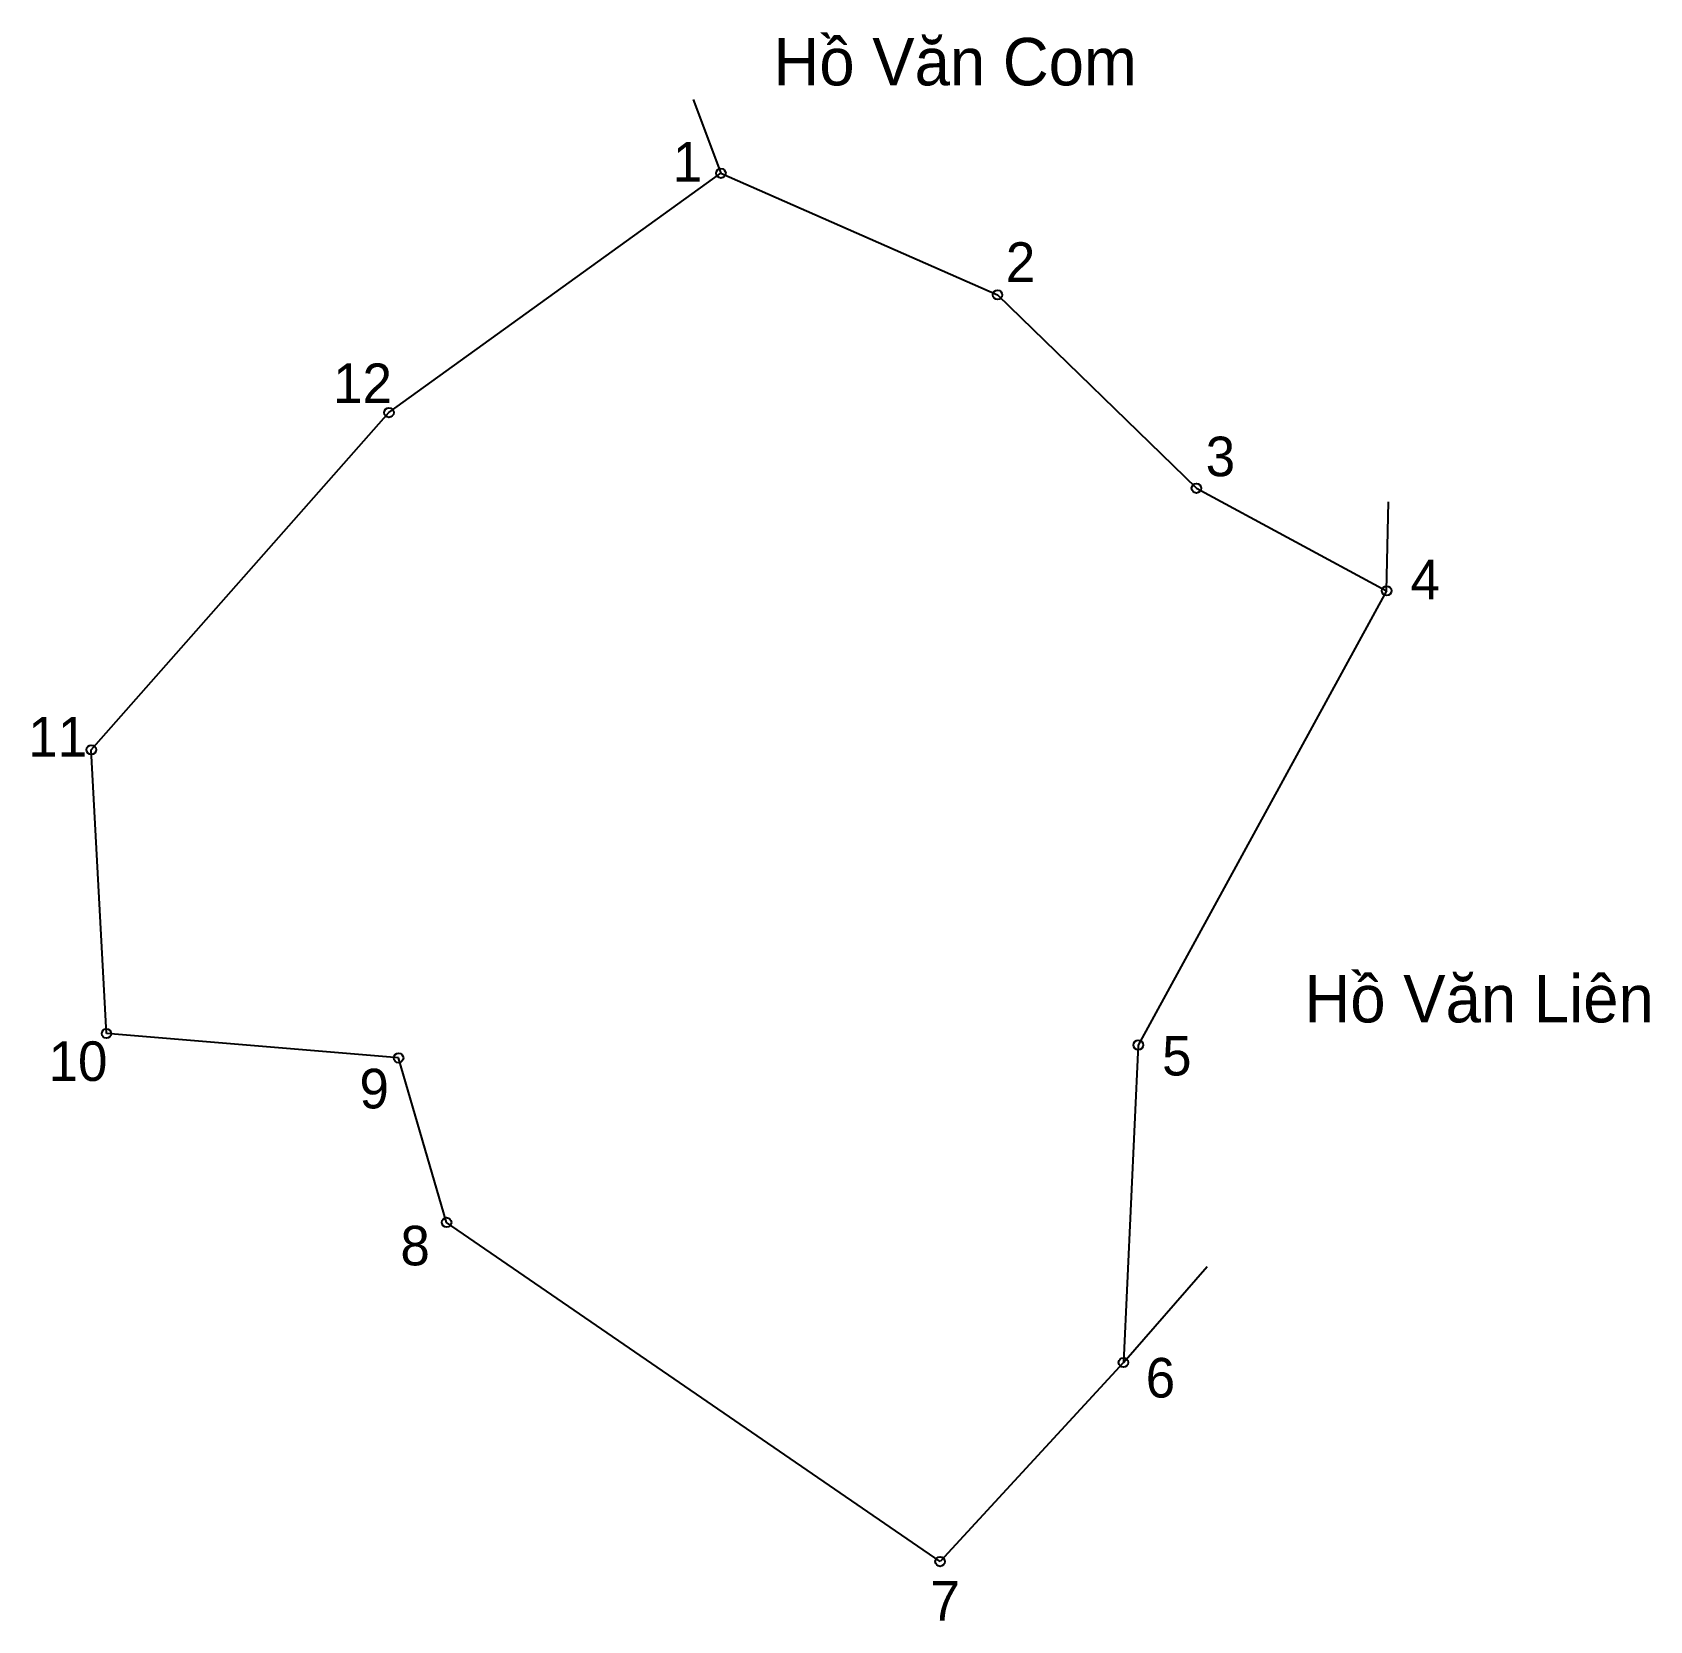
# Model space of a CAD drawing. Extents: x 549006 to 549187, y 1825341 to 1825519.
import ezdxf

# ---------------------------------------------------------------- set-up
doc = ezdxf.new("R2010")
doc.units = 0
for name, color, linetype in [('CanhThua', 7, 'Continuous'), ('MocDinhThua', 7, 'Continuous'), ('RauThua', 7, 'Continuous'), ('SoHieuDinhThua', 7, 'Continuous'), ('TenChuLanCan', 7, 'Continuous')]:
    doc.layers.add(name, color=color, linetype=linetype)

msp = doc.modelspace()

# ---------------------------------------------------------------- linework, layer by layer
at = {"layer": 'CanhThua'}
for p, q in [((549045.64, 1825476.16), (549082.79, 1825502.94)), ((549082.79, 1825502.94), (549113.75, 1825489.33)), ((549113.75, 1825489.33), (549136, 1825467.69)), ((549012.33, 1825438.43), (549045.64, 1825476.16)), ((549136, 1825467.69), (549157.29, 1825456.22)), ((549157.29, 1825456.22), (549129.5, 1825405.39)), ((549014.02, 1825406.67), (549012.33, 1825438.43)), ((549046.72, 1825403.94), (549014.02, 1825406.67)), ((549129.5, 1825405.39), (549127.83, 1825369.86)), ((549052.09, 1825385.54), (549046.72, 1825403.94)), ((549107.31, 1825347.58), (549052.09, 1825385.54)), ((549127.83, 1825369.86), (549107.31, 1825347.58))]:
    msp.add_line(p, q, dxfattribs=at)
at = {"layer": 'MocDinhThua'}
for centre in [(549082.79, 1825502.94), (549113.75, 1825489.33), (549045.64, 1825476.16), (549136, 1825467.69), (549157.29, 1825456.22), (549012.33, 1825438.43), (549014.02, 1825406.67), (549129.5, 1825405.39), (549046.72, 1825403.94), (549052.09, 1825385.54), (549127.83, 1825369.86), (549107.31, 1825347.58)]:
    msp.add_circle(centre, 0.531, dxfattribs=at)
at = {"layer": 'RauThua'}
for p, q in [((549079.69, 1825511.19), (549082.79, 1825502.94)), ((549157.29, 1825456.22), (549157.5, 1825466.16)), ((549127.83, 1825369.86), (549137.19, 1825380.61))]:
    msp.add_line(p, q, dxfattribs=at)

# ---------------------------------------------------------------- texts
at = {"layer": 'SoHieuDinhThua'}
for s, height, p in [('1', 4.43, (549077.4, 1825502.01)), ('2', 4.43, (549114.67, 1825490.79)), ('12', 4.427, (549039.39, 1825477.23)), ('3', 4.43, (549137.04, 1825469.04)), ('4', 4.43, (549159.96, 1825455.26)), ('11', 4.427, (549005.28, 1825437.67)), ('10', 4.427, (549007.55, 1825401.37)), ('5', 4.43, (549132.16, 1825401.98)), ('9', 4.43, (549042.34, 1825398.3)), ('8', 4.43, (549046.92, 1825380.73)), ('6', 4.43, (549130.33, 1825365.94)), ('7', 4.43, (549106.23, 1825340.97))]:
    msp.add_text(s, height=height, dxfattribs=at).set_placement(p)
at = {"layer": 'TenChuLanCan'}
for s, height, p in [('Hồ Văn Com', 5.312, (549088.67, 1825512.78)), ('Hồ Văn Liên', 5.3121, (549148.09, 1825407.92))]:
    msp.add_text(s, height=height, dxfattribs=at).set_placement(p)

doc.saveas('drawing.dxf')
